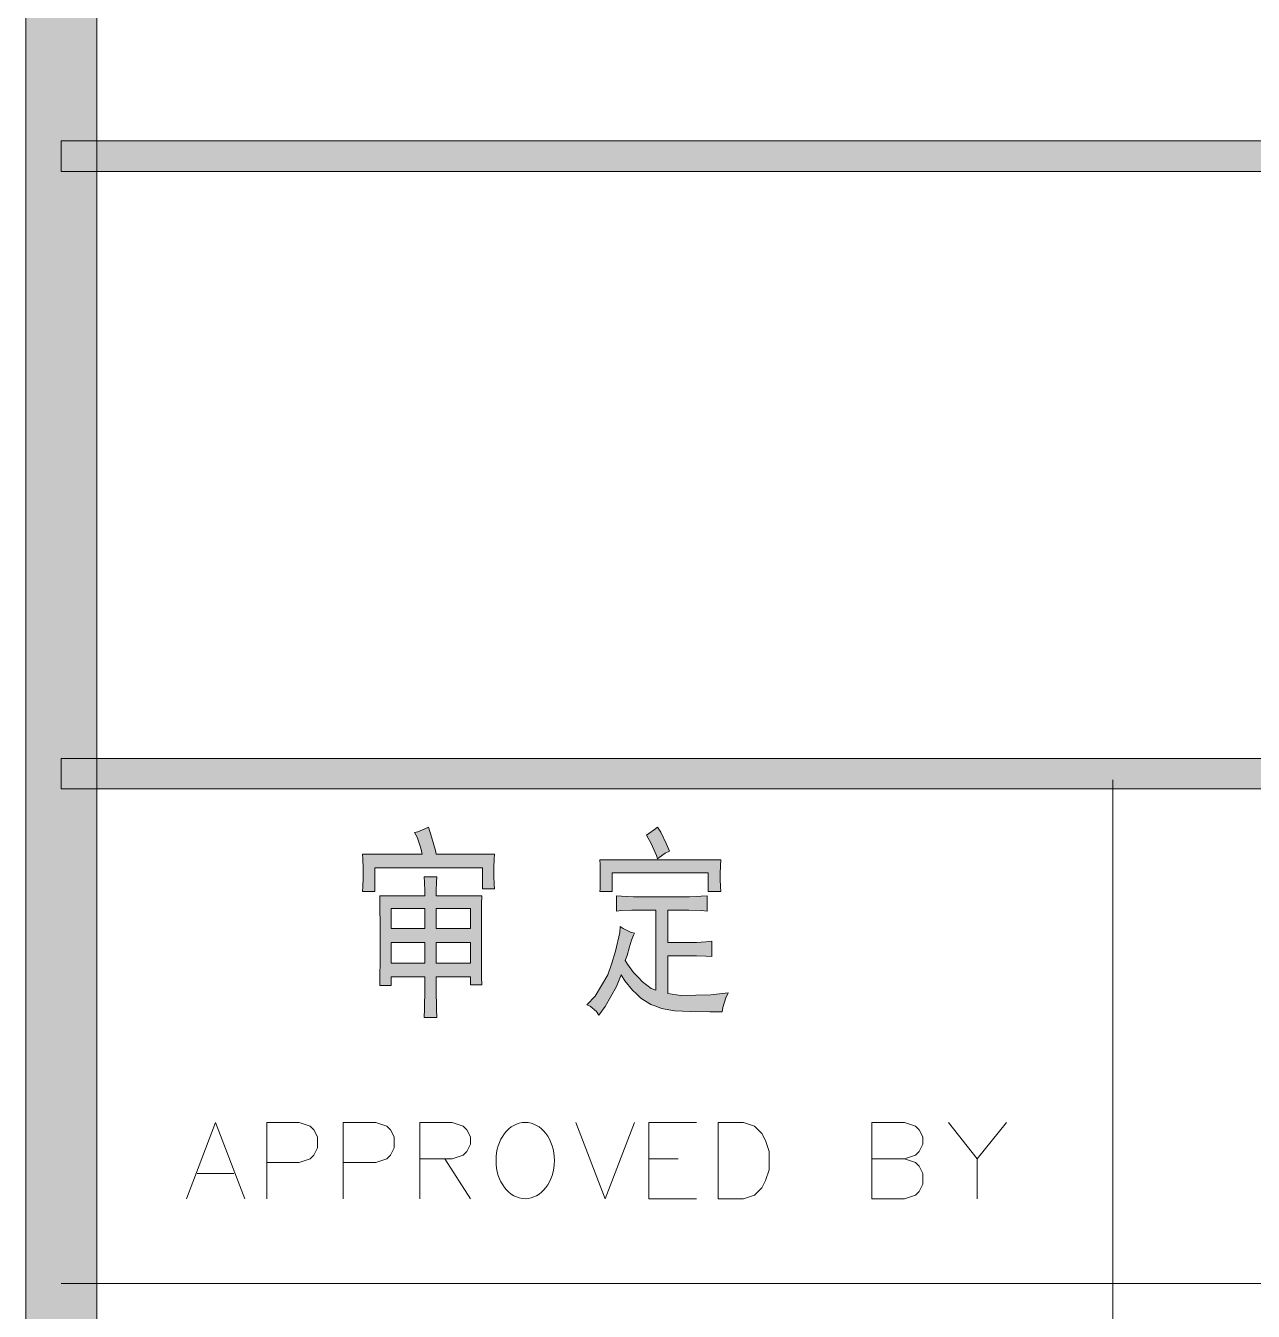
# Model space of a CAD drawing. Header units: millimetres. Extents: x 0 to 586, y 0 to 414.
# Drawn here: x 541.05 to 552.91, y 113.12 to 125.54 of the extents above; entities that cross this region are included whole.
import ezdxf

# ---------------------------------------------------------------- set-up
doc = ezdxf.new("R2010")
doc.units = ezdxf.units.MM

msp = doc.modelspace()

# ---------------------------------------------------------------- hatches: boundary and pattern name
h = msp.add_hatch(color=0)
h.dxf.hatch_style = 2
h.paths.add_polyline_path([(541.736139, 9.860139), (541.048222, 9.860139), (541.048222, 404.223361), (541.736139, 404.223361)])
h = msp.add_hatch(color=0)
h.dxf.hatch_style = 2
h.paths.add_polyline_path([(575.772139, 124.42825), (575.772139, 124.131917), (541.390417, 124.131917), (541.390417, 124.42825)])
h = msp.add_hatch(color=0)
h.dxf.hatch_style = 2
h.paths.add_polyline_path([(541.390417, 118.166444), (541.390417, 118.45925), (575.772139, 118.45925), (575.772139, 118.166444)])
h = msp.add_hatch(color=0)
h.dxf.hatch_style = 2
h.paths.add_polyline_path([(544.939361, 117.796028), (544.967583, 117.700778), (545.006389, 117.57025), (545.013444, 117.534972), (545.577889, 117.534972), (545.574361, 117.489111), (545.570833, 117.400917), (545.570833, 117.362111), (545.570833, 117.323306), (545.574361, 117.242167), (545.577889, 117.199833), (545.461472, 117.199833), (545.461472, 117.400917), (544.420778, 117.400917), (544.420778, 117.171611), (544.300833, 117.171611), (544.304361, 117.217472), (544.307889, 117.305667), (544.307889, 117.348), (544.307889, 117.393861), (544.304361, 117.489111), (544.300833, 117.534972), (544.879389, 117.534972), (544.865278, 117.591417), (544.83, 117.69725), (544.805306, 117.743111), (544.837056, 117.750167), (544.904083, 117.778389)])
h = msp.add_hatch(color=0)
h.dxf.hatch_style = 2
h.paths.add_polyline_path([(547.045444, 117.718417), (547.070139, 117.732528), (547.123056, 117.771333), (547.151278, 117.796028), (547.183028, 117.746639), (547.239472, 117.630222), (547.267694, 117.563194), (547.225361, 117.542028), (547.168917, 117.503222), (547.151278, 117.489111), (547.144222, 117.520861), (547.091306, 117.637278)])
h = msp.add_hatch(color=0)
h.dxf.hatch_style = 2
h.paths.add_polyline_path([(547.765111, 117.478528), (547.761583, 117.425611), (547.758056, 117.344472), (547.758056, 117.31625), (547.758056, 117.291556), (547.761583, 117.217472), (547.765111, 117.171611), (547.641639, 117.171611), (547.641639, 117.355056), (546.713833, 117.355056), (546.713833, 117.171611), (546.593889, 117.171611), (546.597417, 117.199833), (546.597417, 117.270389), (546.597417, 117.309194), (546.597417, 117.348), (546.597417, 117.432667), (546.593889, 117.478528)])
h = msp.add_hatch(color=0)
h.paths.add_polyline_path([(544.904083, 117.132806), (544.904083, 117.171611), (544.900556, 117.263333), (544.897028, 117.31625), (545.0205, 117.31625), (545.016972, 117.266861), (545.013444, 117.175139), (545.013444, 117.132806), (545.454417, 117.132806), (545.450889, 117.051667), (545.450889, 116.829417), (545.450889, 116.691833), (545.450889, 116.55425), (545.450889, 116.346111), (545.454417, 116.272028), (545.345056, 116.272028), (545.345056, 116.349639), (545.013444, 116.349639), (545.013444, 116.233222), (545.016972, 116.035667), (545.0205, 115.954528), (544.897028, 115.954528), (544.900556, 116.035667), (544.904083, 116.233222), (544.904083, 116.349639), (544.579528, 116.349639), (544.579528, 116.264972), (544.470167, 116.264972), (544.470167, 116.321417), (544.473694, 116.529556), (544.473694, 116.674194), (544.473694, 116.822361), (544.470167, 117.051667), (544.470167, 117.132806)])
h.paths.add_polyline_path([(545.345056, 116.480167), (545.345056, 116.68125), (545.013444, 116.68125), (545.013444, 116.480167)])
h.paths.add_polyline_path([(544.904083, 116.480167), (544.904083, 116.68125), (544.579528, 116.68125), (544.579528, 116.480167)])
h.paths.add_polyline_path([(545.345056, 116.815306), (545.345056, 117.009333), (545.013444, 117.009333), (545.013444, 116.815306)])
h.paths.add_polyline_path([(544.904083, 116.815306), (544.904083, 117.009333), (544.579528, 117.009333), (544.579528, 116.815306)])
h = msp.add_hatch(color=0)
h.dxf.hatch_style = 2
h.paths.add_polyline_path([(547.405278, 117.122222), (547.461722, 117.122222), (547.574611, 117.129278), (547.631056, 117.132806), (547.631056, 116.984639), (547.578139, 116.988167), (547.454667, 116.991694), (547.380583, 116.991694), (547.253583, 116.991694), (547.253583, 116.68125), (547.497, 116.68125), (547.52875, 116.68125), (547.620472, 116.688306), (547.676917, 116.691833), (547.676917, 116.543667), (547.620472, 116.547194), (547.52875, 116.550722), (547.493472, 116.550722), (547.253583, 116.550722), (547.253583, 116.187361), (547.377056, 116.169722), (547.666333, 116.17325), (547.835667, 116.194417), (547.810972, 116.145028), (547.78275, 116.053306), (547.775694, 116.010972), (547.659278, 116.010972), (547.468778, 116.0145), (547.394694, 116.018028), (547.317083, 116.021556), (547.190083, 116.042722), (547.137167, 116.063889), (547.087778, 116.081528), (546.992528, 116.1415), (546.953722, 116.180306), (546.911389, 116.219111), (546.837306, 116.310833), (546.802028, 116.367278), (546.756167, 116.254389), (546.646806, 116.060361), (546.586833, 115.979222), (546.562139, 116.0145), (546.502167, 116.063889), (546.470417, 116.078), (546.551556, 116.162667), (546.6715, 116.367278), (546.710306, 116.480167), (546.745583, 116.596583), (546.787917, 116.7765), (546.791444, 116.836472), (546.819667, 116.815306), (546.890222, 116.780028), (546.929028, 116.769444), (546.921972, 116.751806), (546.900806, 116.702417), (546.890222, 116.670667), (546.883167, 116.638917), (546.858472, 116.55425), (546.840833, 116.504861), (546.862, 116.469583), (546.921972, 116.391972), (546.964306, 116.346111), (547.006639, 116.30025), (547.091306, 116.23675), (547.137167, 116.219111), (547.137167, 116.991694), (546.953722, 116.991694), (546.904333, 116.991694), (546.805556, 116.988167), (546.756167, 116.984639), (546.756167, 117.132806), (546.805556, 117.129278), (546.921972, 117.122222), (546.989, 117.122222)])

# ---------------------------------------------------------------- linework, layer by layer
at = {"color": 0, "lineweight": 0}
for points in [[(541.736139, 9.860139), (541.048222, 9.860139), (541.048222, 404.223361), (541.736139, 404.223361)], [(575.772139, 124.42825), (575.772139, 124.131917), (541.390417, 124.131917), (541.390417, 124.42825)], [(541.390417, 118.166444), (541.390417, 118.45925), (575.772139, 118.45925), (575.772139, 118.166444)], [(544.939361, 117.796028), (544.967583, 117.700778), (545.006389, 117.57025), (545.013444, 117.534972), (545.577889, 117.534972), (545.574361, 117.489111), (545.570833, 117.400917), (545.570833, 117.362111), (545.570833, 117.323306), (545.574361, 117.242167), (545.577889, 117.199833), (545.461472, 117.199833), (545.461472, 117.400917), (544.420778, 117.400917), (544.420778, 117.171611), (544.300833, 117.171611), (544.304361, 117.217472), (544.307889, 117.305667), (544.307889, 117.348), (544.307889, 117.393861), (544.304361, 117.489111), (544.300833, 117.534972), (544.879389, 117.534972), (544.865278, 117.591417), (544.83, 117.69725), (544.805306, 117.743111), (544.837056, 117.750167), (544.904083, 117.778389)], [(547.045444, 117.718417), (547.070139, 117.732528), (547.123056, 117.771333), (547.151278, 117.796028), (547.183028, 117.746639), (547.239472, 117.630222), (547.267694, 117.563194), (547.225361, 117.542028), (547.168917, 117.503222), (547.151278, 117.489111), (547.144222, 117.520861), (547.091306, 117.637278)], [(547.765111, 117.478528), (547.761583, 117.425611), (547.758056, 117.344472), (547.758056, 117.31625), (547.758056, 117.291556), (547.761583, 117.217472), (547.765111, 117.171611), (547.641639, 117.171611), (547.641639, 117.355056), (546.713833, 117.355056), (546.713833, 117.171611), (546.593889, 117.171611), (546.597417, 117.199833), (546.597417, 117.270389), (546.597417, 117.309194), (546.597417, 117.348), (546.597417, 117.432667), (546.593889, 117.478528)], [(544.904083, 117.132806), (544.904083, 117.171611), (544.900556, 117.263333), (544.897028, 117.31625), (545.0205, 117.31625), (545.016972, 117.266861), (545.013444, 117.175139), (545.013444, 117.132806), (545.454417, 117.132806), (545.450889, 117.051667), (545.450889, 116.829417), (545.450889, 116.691833), (545.450889, 116.55425), (545.450889, 116.346111), (545.454417, 116.272028), (545.345056, 116.272028), (545.345056, 116.349639), (545.013444, 116.349639), (545.013444, 116.233222), (545.016972, 116.035667), (545.0205, 115.954528), (544.897028, 115.954528), (544.900556, 116.035667), (544.904083, 116.233222), (544.904083, 116.349639), (544.579528, 116.349639), (544.579528, 116.264972), (544.470167, 116.264972), (544.470167, 116.321417), (544.473694, 116.529556), (544.473694, 116.674194), (544.473694, 116.822361), (544.470167, 117.051667), (544.470167, 117.132806)], [(547.405278, 117.122222), (547.461722, 117.122222), (547.574611, 117.129278), (547.631056, 117.132806), (547.631056, 116.984639), (547.578139, 116.988167), (547.454667, 116.991694), (547.380583, 116.991694), (547.253583, 116.991694), (547.253583, 116.68125), (547.497, 116.68125), (547.52875, 116.68125), (547.620472, 116.688306), (547.676917, 116.691833), (547.676917, 116.543667), (547.620472, 116.547194), (547.52875, 116.550722), (547.493472, 116.550722), (547.253583, 116.550722), (547.253583, 116.187361), (547.377056, 116.169722), (547.666333, 116.17325), (547.835667, 116.194417), (547.810972, 116.145028), (547.78275, 116.053306), (547.775694, 116.010972), (547.659278, 116.010972), (547.468778, 116.0145), (547.394694, 116.018028), (547.317083, 116.021556), (547.190083, 116.042722), (547.137167, 116.063889), (547.087778, 116.081528), (546.992528, 116.1415), (546.953722, 116.180306), (546.911389, 116.219111), (546.837306, 116.310833), (546.802028, 116.367278), (546.756167, 116.254389), (546.646806, 116.060361), (546.586833, 115.979222), (546.562139, 116.0145), (546.502167, 116.063889), (546.470417, 116.078), (546.551556, 116.162667), (546.6715, 116.367278), (546.710306, 116.480167), (546.745583, 116.596583), (546.787917, 116.7765), (546.791444, 116.836472), (546.819667, 116.815306), (546.890222, 116.780028), (546.929028, 116.769444), (546.921972, 116.751806), (546.900806, 116.702417), (546.890222, 116.670667), (546.883167, 116.638917), (546.858472, 116.55425), (546.840833, 116.504861), (546.862, 116.469583), (546.921972, 116.391972), (546.964306, 116.346111), (547.006639, 116.30025), (547.091306, 116.23675), (547.137167, 116.219111), (547.137167, 116.991694), (546.953722, 116.991694), (546.904333, 116.991694), (546.805556, 116.988167), (546.756167, 116.984639), (546.756167, 117.132806), (546.805556, 117.129278), (546.921972, 117.122222), (546.989, 117.122222)], [(544.904083, 116.815306), (544.904083, 117.009333), (544.579528, 117.009333), (544.579528, 116.815306)], [(545.345056, 116.815306), (545.345056, 117.009333), (545.013444, 117.009333), (545.013444, 116.815306)], [(544.904083, 116.480167), (544.904083, 116.68125), (544.579528, 116.68125), (544.579528, 116.480167)], [(545.345056, 116.480167), (545.345056, 116.68125), (545.013444, 116.68125), (545.013444, 116.480167)], [(547.736889, 114.20475), (547.736889, 114.942056), (547.983833, 114.942056), (548.089667, 114.906778), (548.160222, 114.836222), (548.1955, 114.765667), (548.230778, 114.659833), (548.230778, 114.483444), (548.1955, 114.381139), (548.160222, 114.310583), (548.089667, 114.240028), (547.983833, 114.20475)]]:
    msp.add_lwpolyline(points, close=True, dxfattribs=at)
for points in [[(551.550417, 78.838778), (551.550417, 118.251111)], [(542.600444, 114.20475), (542.882667, 114.942056), (543.164889, 114.20475)], [(543.376556, 114.20475), (543.376556, 114.942056), (543.690528, 114.942056), (543.796361, 114.906778), (543.831639, 114.8715), (543.866917, 114.800944), (543.866917, 114.695111), (543.831639, 114.624556), (543.796361, 114.589278), (543.690528, 114.554), (543.376556, 114.554)], [(544.113861, 114.20475), (544.113861, 114.942056), (544.431361, 114.942056), (544.537194, 114.906778), (544.572472, 114.8715), (544.60775, 114.800944), (544.60775, 114.695111), (544.572472, 114.624556), (544.537194, 114.589278), (544.431361, 114.554), (544.113861, 114.554)], [(544.854694, 114.20475), (544.854694, 114.942056), (545.168667, 114.942056), (545.2745, 114.906778), (545.309778, 114.8715), (545.345056, 114.800944), (545.345056, 114.730389), (545.309778, 114.659833), (545.2745, 114.624556), (545.168667, 114.589278), (544.854694, 114.589278)], [(546.364583, 114.942056), (546.646806, 114.20475), (546.929028, 114.942056)], [(547.070139, 114.20475), (547.070139, 114.942056), (547.52875, 114.942056)], [(549.222083, 114.20475), (549.222083, 114.942056), (549.539583, 114.942056), (549.645417, 114.906778), (549.680694, 114.8715), (549.715972, 114.800944), (549.715972, 114.730389), (549.680694, 114.659833), (549.645417, 114.624556), (549.539583, 114.589278)], [(549.962917, 114.942056), (550.241611, 114.589278), (550.523833, 114.942056)], [(545.098111, 114.589278), (545.345056, 114.20475)], [(547.070139, 114.589278), (547.352361, 114.589278)], [(549.222083, 114.589278), (549.539583, 114.589278), (549.645417, 114.554), (549.680694, 114.518722), (549.715972, 114.448167), (549.715972, 114.345861), (549.680694, 114.275306), (549.645417, 114.240028), (549.539583, 114.20475), (549.222083, 114.20475)], [(550.241611, 114.589278), (550.241611, 114.20475)], [(542.706278, 114.448167), (543.059056, 114.448167)], [(547.070139, 114.20475), (547.52875, 114.20475)], [(541.390417, 113.386306), (575.772139, 113.386306)]]:
    msp.add_lwpolyline(points, dxfattribs=at)
msp.add_ellipse((545.874222, 114.573403), major_axis=(0, 0.368653), ratio=0.76555, start_param=0, end_param=6.283185, dxfattribs=at)

doc.saveas('drawing.dxf')
